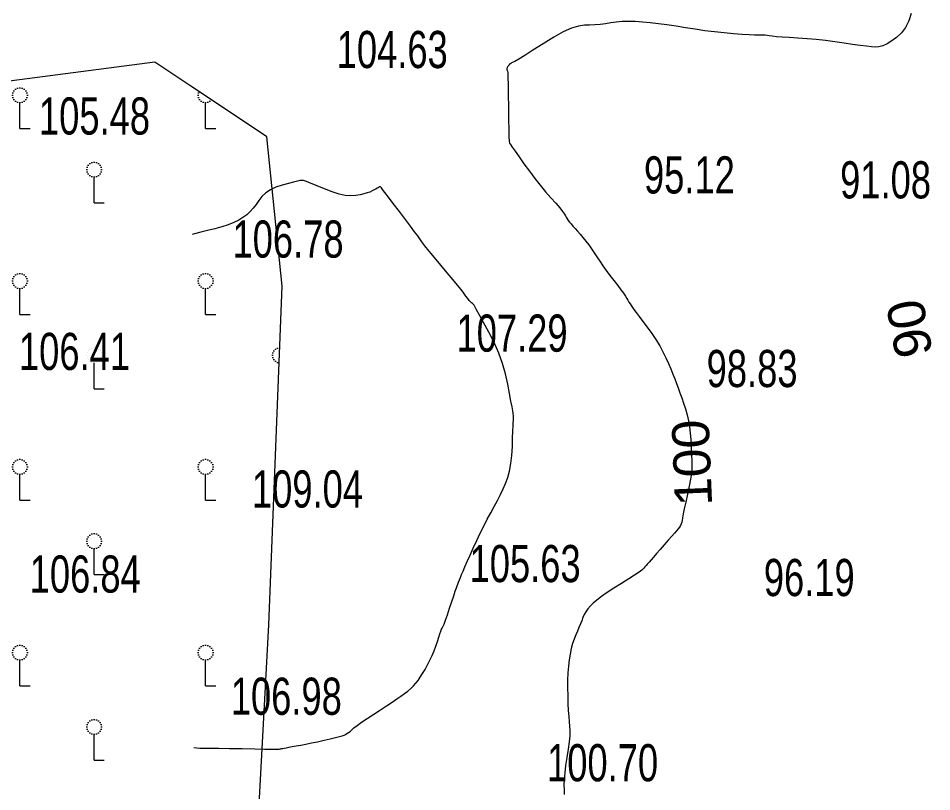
# Model space of a CAD drawing. Header units: metres. Extents: x 431006 to 434411, y 2469261 to 2473208.
# Drawn here: x 432965.8 to 433064.2, y 2471480.6 to 2471563.9 of the extents above; entities that cross this region are included whole.
import ezdxf
from ezdxf.enums import TextEntityAlignment as Align

# ---------------------------------------------------------------- set-up
doc = ezdxf.new("R2010")
doc.units = ezdxf.units.M
doc.header["$MEASUREMENT"] = 0
for name, color, linetype, lineweight in [('CAO DO', 8, 'Continuous', 18), ('MH_DongMuc', 8, 'Continuous', 18), ('MH_DongMuc_Con', 8, 'Continuous', 18), ('ranh gioi thuc vat-ks', 8, 'RAO_T_VAT', 18), ('thuc vat-ks', 8, 'Continuous', 18)]:
    doc.layers.add(name, color=color, linetype=linetype, lineweight=lineweight)
doc.styles.get("Standard").update_dxf_attribs({"font": 'arial.ttf'})
doc.linetypes.add('RAO_T_VAT', pattern='A,0,[133,ltypeshp.shx,S=0.34,R=0,X=-0.17,Y=0],-2,[133,ltypeshp.shx,S=0.08,R=0,X=0,Y=0],-1.5,[133,ltypeshp.shx,S=0.08,R=0,X=0,Y=0],-1.5,[133,ltypeshp.shx,S=0.08,R=0,X=0,Y=0],-2', length=7)
pattern_1 = [(0, (14.8, 7.6), (0, 20), [0, -20]), (0, (14.76, 7.848), (0, 20), [0, -20]), (0, (14.648, 8.07), (0, 20), [0, -20]), (0, (14.47, 8.248), (0, 20), [0, -20]), (0, (14.248, 8.36), (0, 20), [0, -20]), (0, (14, 8.4), (0, 20), [0, -20]), (0, (13.752, 8.36), (0, 20), [0, -20]), (0, (13.53, 8.248), (0, 20), [0, -20]), (0, (13.352, 8.07), (0, 20), [0, -20]), (0, (13.24, 7.848), (0, 20), [0, -20]), (0, (13.2, 7.6), (0, 20), [0, -20]), (0, (13.24, 7.352), (0, 20), [0, -20]), (0, (13.352, 7.13), (0, 20), [0, -20]), (0, (13.53, 6.952), (0, 20), [0, -20]), (0, (13.752, 6.84), (0, 20), [0, -20]), (0, (14, 6.8), (0, 20), [0, -20]), (0, (14.248, 6.84), (0, 20), [0, -20]), (0, (14.47, 6.952), (0, 20), [0, -20]), (0, (14.648, 7.13), (0, 20), [0, -20]), (0, (14.76, 7.352), (0, 20), [0, -20]), (0, (6.76, 15.352), (0, 20), [0, -20]), (0, (6.648, 15.13), (0, 20), [0, -20]), (0, (6.47, 14.952), (0, 20), [0, -20]), (0, (6.248, 14.84), (0, 20), [0, -20]), (0, (6, 14.8), (0, 20), [0, -20]), (0, (5.752, 14.84), (0, 20), [0, -20]), (0, (5.53, 14.952), (0, 20), [0, -20]), (0, (5.352, 15.13), (0, 20), [0, -20]), (0, (5.24, 15.352), (0, 20), [0, -20]), (0, (5.2, 15.6), (0, 20), [0, -20]), (0, (5.24, 15.848), (0, 20), [0, -20]), (0, (5.352, 16.07), (0, 20), [0, -20]), (0, (5.53, 16.248), (0, 20), [0, -20]), (0, (5.752, 16.36), (0, 20), [0, -20]), (0, (6, 16.4), (0, 20), [0, -20]), (0, (6.248, 16.36), (0, 20), [0, -20]), (0, (6.47, 16.248), (0, 20), [0, -20]), (0, (6.648, 16.07), (0, 20), [0, -20]), (0, (6.76, 15.848), (0, 20), [0, -20]), (0, (6.8, 15.6), (0, 20), [0, -20]), (0, (14, 4), (0, 20), [1.086, -18.914]), (0, (6, 12), (0, 20), [1.086, -18.914]), (90, (14, 4), (-20, 1e-15), [2.8, -17.2]), (90, (6, 12), (-20, 1e-15), [2.8, -17.2])]

msp = doc.modelspace()

# ---------------------------------------------------------------- hatches: boundary and pattern name
at = {"layer": 'thuc vat-ks'}
h = msp.add_hatch(dxfattribs=at)
h.set_pattern_fill('217B', color=9, scale=20, style=0, pattern_type=2)
h.set_pattern_definition(pattern_1)
h.paths.add_polyline_path([(432935.586, 2471551.809), (432890.646, 2471514.011), (432881.895, 2471500.782), (432884.969, 2471486.844), (432923.057, 2471484.64), (432939.377, 2471469.521), (432947.892, 2471463.379), (432967.76, 2471463.142), (432984.79, 2471465.032), (432991.65, 2471476.608), (432992.832, 2471498.578), (432994.267, 2471535.069), (432992.611, 2471551.133), (432980.548, 2471559.165), (432958.788, 2471556.331)])
h = msp.add_hatch(dxfattribs=at)
h.set_pattern_fill('217B', color=8, scale=20, style=0, pattern_type=2)
h.set_pattern_definition(pattern_1)
edge = h.paths.add_edge_path()
edge.add_line((432984.814, 2471465.073), (432991.65, 2471476.608))
edge.add_line((432991.65, 2471476.608), (432992.832, 2471498.578))
edge.add_line((432992.832, 2471498.578), (432994.267, 2471535.069))
edge.add_line((432994.267, 2471535.069), (432992.611, 2471551.133))
edge.add_line((432992.611, 2471551.133), (432984.492, 2471556.539))

# ---------------------------------------------------------------- linework, layer by layer
at = {"layer": 'MH_DongMuc', "color": 8, "lineweight": 0, "elevation": 100}
msp.add_lwpolyline([(433062.002, 2471564.391), (433061.731, 2471563.601), (433061.38, 2471562.913), (433060.946, 2471562.326), (433060.432, 2471561.841), (433059.896, 2471561.452), (433059.4, 2471561.153), (433058.943, 2471560.944), (433058.525, 2471560.825), (433058.146, 2471560.796), (433057.724, 2471560.826), (433057.174, 2471560.884), (433056.498, 2471560.971), (433055.694, 2471561.085), (433054.763, 2471561.227), (433053.767, 2471561.374), (433052.772, 2471561.5), (433051.775, 2471561.605), (433050.778, 2471561.691), (433049.779, 2471561.756), (433048.858, 2471561.809), (433048.09, 2471561.861), (433047.476, 2471561.911), (433047.017, 2471561.958), (433046.711, 2471562.004), (433046.49, 2471562.042), (433046.285, 2471562.069), (433046.097, 2471562.082), (433045.924, 2471562.084), (433045.768, 2471562.074), (433045.534, 2471562.067), (433045.126, 2471562.079), (433044.544, 2471562.11), (433043.789, 2471562.161), (433042.861, 2471562.231), (433041.842, 2471562.321), (433040.816, 2471562.429), (433039.783, 2471562.558), (433038.744, 2471562.705), (433037.697, 2471562.872), (433036.672, 2471563.038), (433035.695, 2471563.182), (433034.767, 2471563.303), (433033.889, 2471563.403), (433033.059, 2471563.481), (433032.278, 2471563.531), (433031.545, 2471563.548), (433030.861, 2471563.532), (433030.224, 2471563.482), (433029.636, 2471563.399), (433029.072, 2471563.308), (433028.506, 2471563.237), (433027.938, 2471563.184), (433027.369, 2471563.15), (433026.799, 2471563.135), (433026.165, 2471563.051), (433025.404, 2471562.812), (433024.515, 2471562.417), (433023.5, 2471561.866), (433022.358, 2471561.159), (433021.264, 2471560.452), (433020.394, 2471559.898), (433019.747, 2471559.497), (433019.323, 2471559.25), (433019.123, 2471559.156), (433019.036, 2471559.132), (433018.951, 2471559.093), (433018.869, 2471559.04), (433018.789, 2471558.973), (433018.711, 2471558.891), (433018.641, 2471558.806), (433018.581, 2471558.726), (433018.533, 2471558.653), (433018.496, 2471558.586), (433018.47, 2471558.524), (433018.455, 2471558.466), (433018.452, 2471558.406), (433018.459, 2471558.346), (433018.478, 2471558.284), (433018.507, 2471558.222), (433018.54, 2471558.016), (433018.568, 2471557.525), (433018.59, 2471556.748), (433018.608, 2471555.685), (433018.621, 2471554.336), (433018.633, 2471552.987), (433018.652, 2471551.924), (433018.675, 2471551.147), (433018.703, 2471550.656), (433018.737, 2471550.451), (433018.828, 2471550.312), (433019.03, 2471550.02), (433019.342, 2471549.575), (433019.764, 2471548.978), (433020.296, 2471548.227), (433020.883, 2471547.42), (433021.466, 2471546.65), (433022.047, 2471545.918), (433022.625, 2471545.224), (433023.2, 2471544.567), (433023.722, 2471543.98), (433024.141, 2471543.491), (433024.455, 2471543.1), (433024.666, 2471542.809), (433024.774, 2471542.616), (433024.842, 2471542.466), (433024.936, 2471542.305), (433025.056, 2471542.132), (433025.201, 2471541.947), (433025.372, 2471541.749), (433025.569, 2471541.528), (433025.795, 2471541.272), (433026.049, 2471540.98), (433026.332, 2471540.653), (433026.643, 2471540.29), (433026.963, 2471539.902), (433027.275, 2471539.5), (433027.577, 2471539.084), (433027.871, 2471538.653), (433028.155, 2471538.208), (433028.451, 2471537.744), (433028.782, 2471537.256), (433029.147, 2471536.746), (433029.545, 2471536.212), (433029.978, 2471535.656), (433030.393, 2471535.124), (433030.74, 2471534.666), (433031.02, 2471534.283), (433031.231, 2471533.973), (433031.375, 2471533.736), (433031.486, 2471533.538), (433031.602, 2471533.342), (433031.721, 2471533.149), (433031.845, 2471532.958), (433031.973, 2471532.769), (433032.141, 2471532.533), (433032.386, 2471532.2), (433032.706, 2471531.771), (433033.103, 2471531.246), (433033.576, 2471530.624), (433034.065, 2471529.957), (433034.51, 2471529.297), (433034.91, 2471528.643), (433035.266, 2471527.996), (433035.578, 2471527.355), (433035.855, 2471526.735), (433036.11, 2471526.148), (433036.341, 2471525.595), (433036.55, 2471525.075), (433036.735, 2471524.589), (433036.911, 2471524.104), (433037.093, 2471523.585), (433037.281, 2471523.033), (433037.475, 2471522.449), (433037.674, 2471521.831), (433037.859, 2471521.193), (433038.011, 2471520.546), (433038.128, 2471519.893), (433038.211, 2471519.231), (433038.261, 2471518.561), (433038.292, 2471517.916), (433038.319, 2471517.329), (433038.343, 2471516.8), (433038.363, 2471516.328), (433038.38, 2471515.914), (433038.373, 2471515.475), (433038.322, 2471514.93), (433038.226, 2471514.277), (433038.087, 2471513.517), (433037.903, 2471512.65), (433037.715, 2471511.802), (433037.563, 2471511.096), (433037.447, 2471510.534), (433037.367, 2471510.115), (433037.323, 2471509.839), (433037.286, 2471509.64), (433037.227, 2471509.451), (433037.146, 2471509.271), (433037.042, 2471509.102), (433036.917, 2471508.942), (433036.747, 2471508.749), (433036.51, 2471508.479), (433036.207, 2471508.131), (433035.837, 2471507.706), (433035.4, 2471507.204), (433034.958, 2471506.697), (433034.574, 2471506.258), (433034.247, 2471505.885), (433033.977, 2471505.58), (433033.765, 2471505.342), (433033.593, 2471505.149), (433033.445, 2471504.979), (433033.321, 2471504.832), (433033.221, 2471504.708), (433033.144, 2471504.607), (433032.998, 2471504.472), (433032.688, 2471504.249), (433032.216, 2471503.935), (433031.58, 2471503.533), (433030.782, 2471503.041), (433029.957, 2471502.527), (433029.242, 2471502.06), (433028.637, 2471501.64), (433028.143, 2471501.266), (433027.758, 2471500.938), (433027.45, 2471500.632), (433027.184, 2471500.323), (433026.96, 2471500.01), (433026.778, 2471499.693), (433026.638, 2471499.373), (433026.512, 2471499.041), (433026.372, 2471498.688), (433026.219, 2471498.316), (433026.052, 2471497.923), (433025.872, 2471497.511), (433025.694, 2471497.065), (433025.534, 2471496.573), (433025.392, 2471496.034), (433025.27, 2471495.45), (433025.165, 2471494.819), (433025.082, 2471494.141), (433025.024, 2471493.416), (433024.992, 2471492.644), (433024.984, 2471491.825), (433025.002, 2471490.958), (433025.034, 2471490.115), (433025.07, 2471489.367), (433025.11, 2471488.714), (433025.155, 2471488.155), (433025.203, 2471487.691), (433025.232, 2471487.223), (433025.22, 2471486.653), (433025.164, 2471485.98), (433025.067, 2471485.205), (433024.927, 2471484.328), (433024.786, 2471483.445), (433024.685, 2471482.652), (433024.623, 2471481.949), (433024.601, 2471481.336), (433024.619, 2471480.814), (433024.625, 2471480.316)], dxfattribs=at)
at = {"layer": 'MH_DongMuc_Con', "color": 8, "lineweight": 0, "elevation": 106}
for points in [[(432998.012, 2471545.863), (432997.374, 2471546.122), (432996.886, 2471546.305), (432996.55, 2471546.413), (432996.363, 2471546.444), (432996.19, 2471546.418), (432995.894, 2471546.353), (432995.474, 2471546.249), (432994.931, 2471546.106), (432994.263, 2471545.924), (432993.58, 2471545.698), (432992.987, 2471545.421), (432992.485, 2471545.093), (432992.074, 2471544.715), (432991.754, 2471544.287), (432991.465, 2471543.85), (432991.148, 2471543.446), (432990.804, 2471543.074), (432990.432, 2471542.736), (432990.031, 2471542.431), (432989.578, 2471542.152), (432989.047, 2471541.892), (432988.438, 2471541.65), (432987.751, 2471541.428), (432986.986, 2471541.224), (432986.209, 2471541.033), (432985.485, 2471540.849), (432984.815, 2471540.672), (432984.548, 2471540.598)], [(432984.743, 2471485.374), (432985.054, 2471485.341), (432985.387, 2471485.332), (432985.829, 2471485.333), (432986.508, 2471485.327), (432987.422, 2471485.314), (432988.572, 2471485.294), (432989.959, 2471485.267), (432991.319, 2471485.24), (432992.391, 2471485.221), (432993.175, 2471485.21), (432993.67, 2471485.207), (432993.878, 2471485.212), (432993.947, 2471485.223), (432994.024, 2471485.236), (432994.111, 2471485.253), (432994.207, 2471485.272), (432994.311, 2471485.294), (432994.457, 2471485.323), (432994.676, 2471485.364), (432994.967, 2471485.416), (432995.33, 2471485.48), (432995.767, 2471485.555), (432996.265, 2471485.645), (432996.814, 2471485.751), (432997.413, 2471485.875), (432998.064, 2471486.015), (432998.764, 2471486.173), (432999.432, 2471486.328), (432999.983, 2471486.461), (433000.416, 2471486.57), (433000.733, 2471486.658), (433000.933, 2471486.722), (433001.079, 2471486.787), (433001.232, 2471486.877), (433001.395, 2471486.99), (433001.565, 2471487.127), (433001.744, 2471487.288), (433001.985, 2471487.494), (433002.343, 2471487.766), (433002.816, 2471488.103), (433003.406, 2471488.507), (433004.112, 2471488.976), (433004.841, 2471489.456), (433005.499, 2471489.889), (433006.086, 2471490.276), (433006.602, 2471490.617), (433007.047, 2471490.912), (433007.439, 2471491.185), (433007.796, 2471491.461), (433008.116, 2471491.739), (433008.401, 2471492.019), (433008.651, 2471492.302), (433008.887, 2471492.609), (433009.13, 2471492.96), (433009.382, 2471493.356), (433009.642, 2471493.797), (433009.911, 2471494.283), (433010.171, 2471494.79), (433010.406, 2471495.295), (433010.618, 2471495.799), (433010.805, 2471496.301), (433010.968, 2471496.801), (433011.11, 2471497.258), (433011.233, 2471497.628), (433011.338, 2471497.912), (433011.425, 2471498.109), (433011.493, 2471498.221), (433011.573, 2471498.362), (433011.692, 2471498.65), (433011.85, 2471499.083), (433012.049, 2471499.663), (433012.288, 2471500.388), (433012.527, 2471501.123), (433012.727, 2471501.732), (433012.889, 2471502.214), (433013.013, 2471502.569), (433013.098, 2471502.798), (433013.17, 2471502.978), (433013.254, 2471503.188), (433013.352, 2471503.428), (433013.462, 2471503.697), (433013.585, 2471503.995), (433013.738, 2471504.36), (433013.939, 2471504.829), (433014.188, 2471505.401), (433014.486, 2471506.077), (433014.832, 2471506.856), (433015.203, 2471507.673), (433015.578, 2471508.461), (433015.956, 2471509.221), (433016.338, 2471509.952), (433016.723, 2471510.654), (433017.096, 2471511.331), (433017.443, 2471511.986), (433017.763, 2471512.619), (433018.056, 2471513.23), (433018.322, 2471513.819), (433018.553, 2471514.441), (433018.74, 2471515.149), (433018.885, 2471515.945), (433018.986, 2471516.828), (433019.043, 2471517.798), (433019.077, 2471518.719), (433019.104, 2471519.457), (433019.127, 2471520.01), (433019.144, 2471520.378), (433019.155, 2471520.563), (433019.163, 2471520.651), (433019.169, 2471520.73), (433019.174, 2471520.8), (433019.177, 2471520.862), (433019.178, 2471520.914), (433019.177, 2471520.972), (433019.171, 2471521.048), (433019.161, 2471521.144), (433019.146, 2471521.258), (433019.127, 2471521.391), (433019.087, 2471521.63), (433019.01, 2471522.06), (433018.897, 2471522.683), (433018.748, 2471523.497), (433018.561, 2471524.504), (433018.315, 2471525.61), (433017.985, 2471526.723), (433017.573, 2471527.845), (433017.077, 2471528.973), (433016.498, 2471530.11), (433015.938, 2471531.137), (433015.5, 2471531.941), (433015.184, 2471532.519), (433014.99, 2471532.874), (433014.917, 2471533.004), (433014.898, 2471533.027), (433014.862, 2471533.063), (433014.809, 2471533.111), (433014.741, 2471533.172), (433014.655, 2471533.244), (433014.547, 2471533.349), (433014.409, 2471533.505), (433014.241, 2471533.714), (433014.043, 2471533.974), (433013.816, 2471534.285), (433013.523, 2471534.677), (433013.129, 2471535.178), (433012.633, 2471535.786), (433012.036, 2471536.503), (433011.338, 2471537.328), (433010.648, 2471538.145), (433010.076, 2471538.834), (433009.621, 2471539.398), (433009.285, 2471539.834), (433009.066, 2471540.145), (433008.85, 2471540.461), (433008.523, 2471540.914), (433008.085, 2471541.505), (433007.535, 2471542.233), (433006.875, 2471543.099), (433006.225, 2471543.948), (433005.706, 2471544.626), (433005.32, 2471545.132), (433005.065, 2471545.466), (433004.942, 2471545.629), (433004.886, 2471545.693), (433004.829, 2471545.733), (433004.772, 2471545.749), (433004.714, 2471545.739), (433004.657, 2471545.706), (433004.584, 2471545.653), (433004.476, 2471545.586), (433004.336, 2471545.505), (433004.162, 2471545.411), (433003.955, 2471545.302), (433003.704, 2471545.19), (433003.401, 2471545.084), (433003.046, 2471544.984), (433002.638, 2471544.891), (433002.177, 2471544.804), (433001.652, 2471544.766), (433001.052, 2471544.819), (433000.377, 2471544.964), (432999.626, 2471545.2), (432998.8, 2471545.527), (432998.012, 2471545.863)]]:
    msp.add_lwpolyline(points, dxfattribs=at)
at = {"layer": 'ranh gioi thuc vat-ks', "color": 9, "lineweight": 0, "ltscale": 3}
msp.add_lwpolyline([(432935.586, 2471551.809), (432890.646, 2471514.011), (432881.895, 2471500.782), (432884.969, 2471486.844), (432923.057, 2471484.64), (432939.377, 2471469.521), (432947.892, 2471463.379), (432967.76, 2471463.142), (432984.79, 2471465.032), (432991.65, 2471476.608), (432992.832, 2471498.578), (432994.267, 2471535.069), (432992.611, 2471551.133), (432980.548, 2471559.165), (432958.788, 2471556.331)], close=True, dxfattribs=at)
at = {"layer": 'ranh gioi thuc vat-ks', "color": 8, "lineweight": 0, "ltscale": 3}
msp.add_lwpolyline([(432984.814, 2471465.073), (432991.65, 2471476.608), (432992.832, 2471498.578), (432994.267, 2471535.069), (432992.611, 2471551.133), (432984.492, 2471556.539)], dxfattribs=at)

# ---------------------------------------------------------------- texts
at = {"layer": 'CAO DO', "color": 8, "lineweight": 0, "width": 0.7}
for s, p in [('104.63', (433000.125, 2471558.531, 104.63)), ('95.12', (433033.219, 2471545.031, 95.124)), ('91.08', (433054.344, 2471544.5, 91.082)), ('106.78', (432988.906, 2471538.125, 106.78)), ('107.29', (433013.031, 2471528, 107.29)), ('98.83', (433039.969, 2471524.188, 98.832)), ('109.04', (432991, 2471511.219, 109.04)), ('105.63', (433014.438, 2471503.188, 105.63)), ('96.19', (433046.125, 2471501.688, 96.193)), ('106.98', (432988.719, 2471488.906, 106.98)), ('100.70', (433022.781, 2471481.75, 100.7))]:
    msp.add_text(s, height=4, dxfattribs=at).set_placement(p)
at = {"layer": 'CAO DO', "color": 9, "lineweight": 0, "width": 0.7}
for s, p in [('104.63', (433000.125, 2471558.531, 104.63)), ('105.48', (432968.063, 2471551.375, 105.48)), ('95.12', (433033.219, 2471545.031, 95.124)), ('91.08', (433054.344, 2471544.5, 91.082)), ('106.78', (432988.906, 2471538.125, 106.78)), ('107.29', (433013.031, 2471528, 107.29)), ('106.41', (432965.906, 2471526.031, 106.41)), ('98.83', (433039.969, 2471524.188, 98.832)), ('109.04', (432991, 2471511.219, 109.04)), ('105.63', (433014.438, 2471503.188, 105.63)), ('106.84', (432967.063, 2471502.063, 106.84)), ('96.19', (433046.125, 2471501.688, 96.193)), ('106.98', (432988.719, 2471488.906, 106.98)), ('100.70', (433022.781, 2471481.75, 100.7))]:
    msp.add_text(s, height=4, dxfattribs=at).set_placement(p)
at = {"layer": 'MH_DongMuc', "color": 8, "lineweight": 0}
for s, rotation, p in [('90', 100.44565, (433061.803, 2471530.473, 90)), ('100', 92.33095, (433038.375, 2471516.022, 100))]:
    msp.add_text(s, height=4, rotation=rotation, dxfattribs=at).set_placement(p, align=Align.MIDDLE)
at = {"layer": 'MH_DongMuc', "color": 9, "lineweight": 0}
for s, rotation, p in [('90', 100.44565, (433061.803, 2471530.473, 90)), ('100', 92.33095, (433038.375, 2471516.022, 100))]:
    msp.add_text(s, height=4, rotation=rotation, dxfattribs=at).set_placement(p, align=Align.MIDDLE)

doc.saveas('drawing.dxf')
